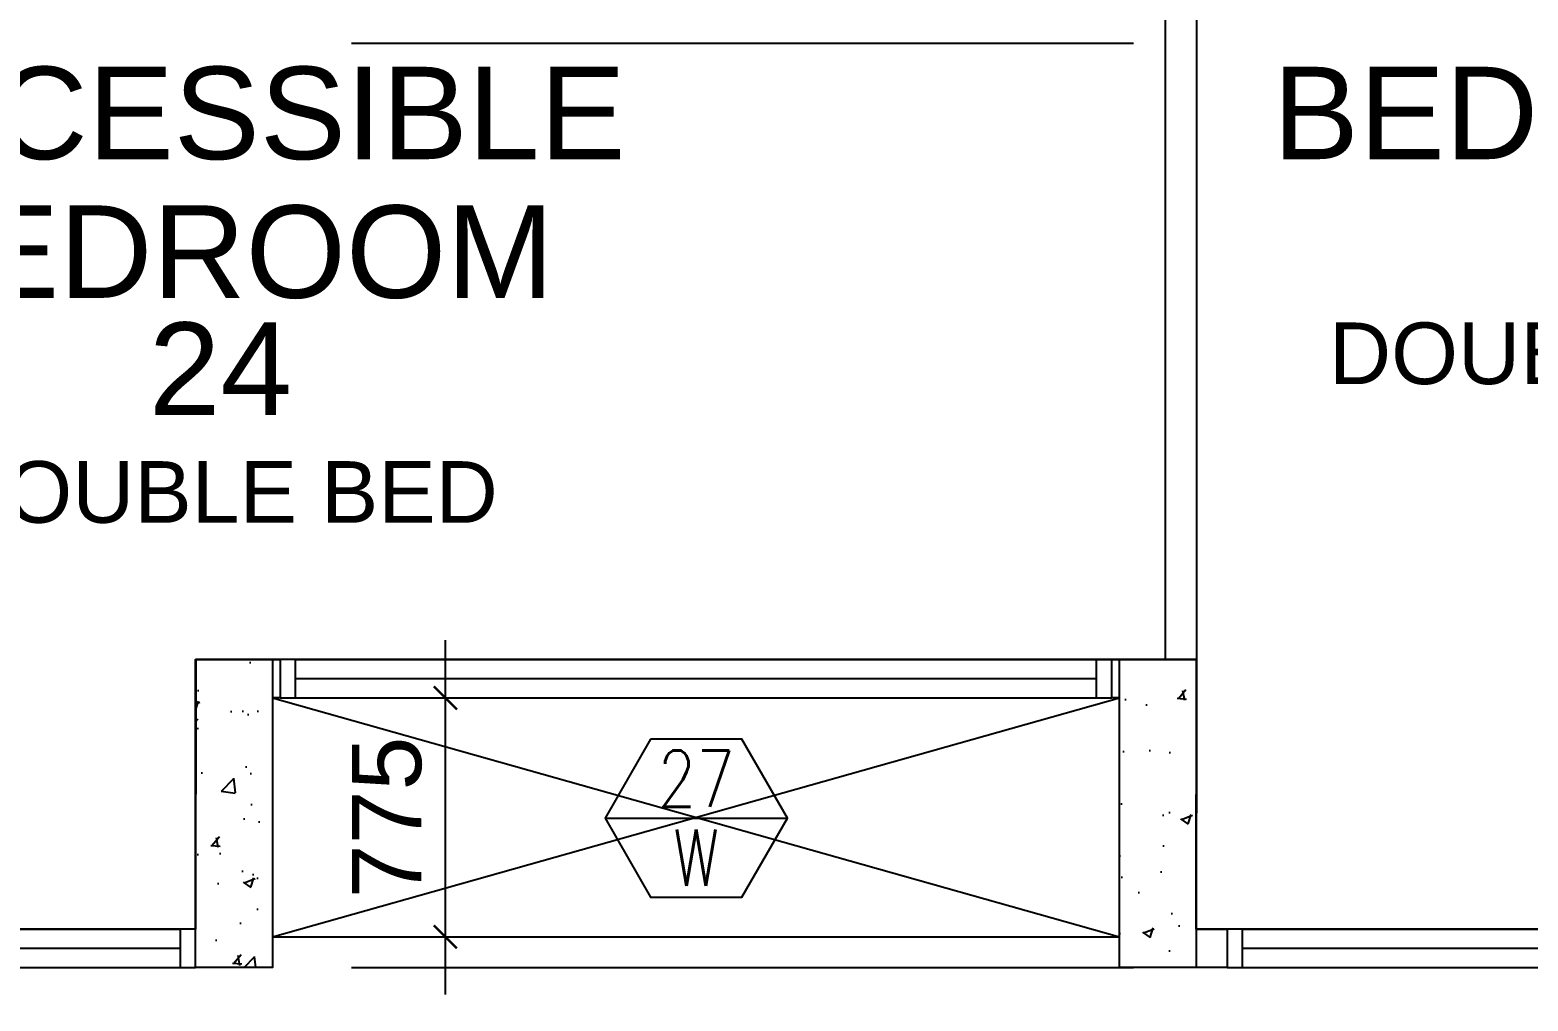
# Model space of a CAD drawing. Header units: millimetres. Extents: x 0 to 70486, y 148 to 42536.
# Drawn here: x 55836 to 60701, y 12809 to 15960 of the extents above; entities that cross this region are included whole.
import ezdxf
from ezdxf.enums import TextEntityAlignment as Align

# ---------------------------------------------------------------- set-up
doc = ezdxf.new("R2010")
doc.units = ezdxf.units.MM
doc.linetypes.add('CENTERX2', pattern=[101.6, 63.5, -12.7, 12.7, -12.7])
doc.layers.get('Defpoints').update_dxf_attribs({"color": 8})
for name, color, linetype in [('Architectural Features', 8, 'Continuous'), ('channel', 8, 'Continuous'), ('Dry Wall', 8, 'Continuous'), ('GBP Dim', 8, 'Continuous'), ('GBP Text 200', 8, 'Continuous'), ('GBP Text 250', 8, 'Continuous'), ('grid', 8, 'CENTERX2'), ('hatch', 8, 'Continuous'), ('TEXT Ref', 8, 'Continuous'), ('WALL-NEW', 8, 'Continuous'), ('WALL-STRUCTURE', 8, 'Continuous'), ('WINDOW', 8, 'Continuous'), ('Window Mark', 8, 'Continuous'), ('WINDOW-MULLION', 8, 'Continuous'), ('zzz-room mix', 8, 'Continuous')]:
    doc.layers.add(name, color=color, linetype=linetype)
doc.styles.add('BH', font='arial.ttf')
doc.styles.add('ROMANS', font='romans.shx')
doc.dimstyles.new('200 GBP', dxfattribs={"dimscale": 1.5, "dimtxt": 150, "dimasz": 50, "dimexe": 125, "dimexo": 50, "dimgap": 50, "dimtad": 1, "dimdec": 0, "dimzin": 0, "dimdsep": 46, "dimtxsty": 'BH', "dimblk": 'ARCHTICK', "dimcen": 0.09, "dimdle": 125, "dimclrd": 9, "dimclre": 9, "dimclrt": 1, "dimadec": 0, "dimazin": 0, "dimtfac": 1, "dimtdec": 0, "dimtix": 1, "dimtmove": 2, "dimatfit": 3, "dimldrblk": 'ARCHTICK', "dimfxl": 300, "dimfxlon": 1, "dimtolj": 1, "dimtzin": 0, "dimarcsym": 0})
pattern_1 = [(50, (-577662.27, 755268.1), (364.36934, -31.87817), [38.1, -419.1]), (355, (-577662.27, 755268.1), (-70.48565, 382.11329), [30.48, -335.28]), (100.451, (-577631.9, 755265.43), (293.885, 350.23338), [32.38, -356.18]), (46.1842, (-577662.27, 755369.7), (542.15808, -84.08466), [57.15, -628.65]), (96.6356, (-577617.1, 755362.7), (474.80847, 494.8511), [48.57, -534.27]), (351.184, (-577662.3, 755369.7), (474.8092, 494.85024), [45.72, -502.92]), (21, (-577611.47, 755344.3), (303.22976, -204.53104), [38.1, -419.1]), (326, (-577611.47, 755344.3), (123.60406, 368.37593), [30.48, -335.28]), (71.4514, (-577586.2, 755327.24), (426.83298, 163.84572), [32.38, -356.18]), (37.5, (-577662.27, 755268.09), (6.177207, 169.110078), [0, -331.216, 0, -340.36, 0, -336.55]), (7.5, (-577662.27, 755268.09), (133.639325, 200.36115), [0, -194.056, 0, -323.596, 0, -128.27]), (327.5, (-577775.56, 755268.09), (271.18119, -11.457488), [0, -127, 0, -396.24, 0, -525.78]), (317.5, (-577826.36, 755268.1), (296.25836, 50.85298), [0, -165.1, 0, -263.144, 0, -373.38])]

# ---------------------------------------------------------------- blocks, each defined once
blk = doc.blocks.new('_ArchTick')
at = {"color": 0, "const_width": 0.1}
blk.add_lwpolyline([(0.5, 0.5), (-0.5, -0.5)], dxfattribs=at)
blk = doc.blocks.new('*D406')
at = {"layer": 'Defpoints', "color": 0, "transparency": 16777216}
for p in [(62599.2, 14484), (59574, 12434.1), (62599.2, 9511.5)]:
    blk.add_point(p, dxfattribs=at)
at = {"layer": 'GBP Dim', "color": 9, "lineweight": -2, "transparency": 16777216}
for p, q in [((59574, 9961.5), (59574, 9324)), ((62599.2, 9961.5), (62599.2, 9324)), ((59386.5, 9511.5), (62786.7, 9511.5))]:
    blk.add_line(p, q, dxfattribs=at)
at = {"layer": 'GBP Dim', "color": 9, "lineweight": -2, "transparency": 16777216, "xscale": 75, "yscale": 75, "zscale": 75, "rotation": 180}
blk.add_blockref('_ArchTick', (59574, 9511.5), dxfattribs=at)
at = {"layer": 'GBP Dim', "color": 9, "lineweight": -2, "transparency": 16777216, "xscale": 75, "yscale": 75, "zscale": 75}
blk.add_blockref('_ArchTick', (62599.2, 9511.5), dxfattribs=at)
at = {"layer": 'GBP Dim', "transparency": 16777216, "insert": (61086.6, 9701.4), "char_height": 225, "attachment_point": 5, "style": 'BH'}
blk.add_mtext('\\A1;3025', dxfattribs=at)
blk = doc.blocks.new('MISCWINDOWS')
blk.add_line((-4.041, 0), (4.041, 0))
blk.add_lwpolyline([(-2.021, 3.5), (-4.041, 0), (-2.021, -3.5), (2.021, -3.5), (4.041, 0), (2.021, 3.5)], close=True)
at = {"style": 'BH'}
for tag, p in [('MARK_NUMBER', (0, 1.75)), ('DWG_NUMBER', (0, -1.75))]:
    blk.add_attdef(tag, text='', height=2.5, dxfattribs=at).set_placement(p, align=Align.MIDDLE_CENTER)
blk = doc.blocks.new('*D438')
at = {"layer": 'Defpoints', "color": 0, "transparency": 16777216}
for p in [(56644, 13792.8, 0), (57185.3, 13792.8), (56624, 13017.8)]:
    blk.add_point(p, dxfattribs=at)
at = {"layer": 'GBP Dim', "color": 9, "lineweight": -2, "transparency": 16777216}
for p, q in [((57185.3, 12830.3), (57185.3, 13980.3)), ((56735.3, 13792.8), (57372.8, 13792.8)), ((56735.3, 13017.8), (57372.8, 13017.8))]:
    blk.add_line(p, q, dxfattribs=at)
at = {"layer": 'GBP Dim', "color": 9, "lineweight": -2, "transparency": 16777216, "xscale": 75, "yscale": 75, "zscale": 75}
for p, rotation in [((57185.3, 13792.8), 90), ((57185.3, 13017.8), 270)]:
    blk.add_blockref('_ArchTick', p, dxfattribs=dict(at, rotation=rotation))
at = {"layer": 'GBP Dim', "transparency": 16777216, "insert": (56995.9, 13405.3), "char_height": 225, "attachment_point": 5, "rotation": 90, "style": 'BH'}
blk.add_mtext('\\A1;775', dxfattribs=at)
blk = doc.blocks.new('A$C65CE4B9A')
at = {"layer": 'grid', "ltscale": 200}
for p, q in [((-66500, -12450), (0, -12450)), ((-66500, -14450), (0, -14450)), ((-66500, -15450), (0, -15450))]:
    blk.add_line(p, q, dxfattribs=at)

msp = doc.modelspace()

# ---------------------------------------------------------------- hatches: boundary and pattern name
at = {"layer": 'hatch'}
h = msp.add_hatch(dxfattribs=at)
h.set_pattern_fill('AR-CONC', color=256, scale=2, style=0)
h.set_pattern_definition(pattern_1)
h.paths.add_polyline_path([(56624, 12917.8), (56374, 12917.8), (56374, 13917.8), (56624, 13917.8)])
h = msp.add_hatch(dxfattribs=at)
h.set_pattern_fill('AR-CONC', color=256, scale=2, style=0)
h.set_pattern_definition(pattern_1)
h.paths.add_polyline_path([(59374, 13917.8), (59374, 13917.8), (59624, 13917.8), (59623.1, 12917.8), (59374, 12917.8)])

# ---------------------------------------------------------------- linework, layer by layer
at = {"layer": 'Architectural Features', "ltscale": 50}
msp.add_line((56624, 13017.8), (59374, 13017.8), dxfattribs=at)
at = {"layer": 'channel', "ltscale": 1000}
for points in [[(56624, 13792.8), (59374, 13017.8)], [(56624, 13017.8), (59374, 13792.8)]]:
    msp.add_lwpolyline(points, dxfattribs=at)
at = {"layer": 'Dry Wall'}
msp.add_lwpolyline([(59524, 16687.9), (59624, 16687.9), (59624, 13917.8), (59524, 13917.8)], close=True, dxfattribs=at)
at = {"layer": 'WALL-NEW'}
for points in [[(56624, 13917.8), (56624, 13917.8), (56649, 13917.8), (56649, 13792.8), (56624, 13792.8)], [(59374, 13792.8), (59349, 13792.8), (59349, 13917.8), (59374, 13917.8), (59374, 13917.8)], [(59623.1, 13042.8), (59724, 13042.8), (59724, 12917.9), (59623.1, 12917.9)], [(59623.1, 13042.7), (59623.1, 13042.8)]]:
    msp.add_lwpolyline(points, dxfattribs=at)
at = {"layer": 'WALL-STRUCTURE'}
for points in [[(56624, 13917.8), (56624, 12917.8), (56374, 12917.8), (56374, 13917.8), (56624, 13917.8)], [(59374, 13917.8), (59374, 13917.8), (59624, 13917.8), (59623.1, 12917.8), (59374, 12917.8), (59374, 13917.8)]]:
    msp.add_lwpolyline(points, dxfattribs=at)
at = {"layer": 'WINDOW'}
for points in [[(56699, 13917.8), (59299, 13918)], [(59299, 13855.3), (56699, 13855.3)], [(56699, 13792.8), (59299, 13792.8)], [(53724, 13042.8), (56324, 13042.8)], [(59774, 13042.8), (62149, 13042.7)], [(56324, 12980.3), (53724, 12980.3)], [(62149, 12980.3), (59774, 12980.4)], [(53724, 12917.8), (56324, 12917.8)], [(59774, 12917.9), (62175.1, 12917.8)]]:
    msp.add_lwpolyline(points, dxfattribs=at)
at = {"layer": 'WINDOW-MULLION', "ltscale": 100, "elevation": 0}
msp.add_lwpolyline([(56699, 13792.8), (56699, 13917.8), (56649, 13917.8), (56649, 13792.8)], close=True, dxfattribs=at)
at = {"layer": 'WINDOW-MULLION', "ltscale": 100}
for points in [[(59349, 13792.8), (59349, 13917.8), (59299, 13917.8), (59299, 13792.8)], [(56374, 12917.8), (56374, 13042.8), (56324, 13042.8), (56324, 12917.8)], [(59774, 12917.9), (59774, 13042.9), (59724, 13042.9), (59724, 12917.9)]]:
    msp.add_lwpolyline(points, close=True, dxfattribs=at)
at = {"layer": 'zzz-room mix'}
msp.add_lwpolyline([(62299, 15917.8), (62299, 13042.8), (59623.1, 13042.7), (59624, 13917.8), (56375.2, 13917.8), (56374, 13042.8), (53599, 13042.8), (53599, 17217.8), (55799, 17217.8), (55799, 19917.9), (55799, 19917.9), (58924, 19917.9), (58924, 18717.8), (59562.3, 18717.8), (59624, 18717.9), (59624, 19217.7), (60699, 19217.7), (60699, 19917.9), (62299, 19917.9), (62299, 17217.8), (62473.2, 17217.8), (62473.2, 15917.8)], close=True, dxfattribs=at)

# ---------------------------------------------------------------- block references
at = {"layer": 'TEXT Ref'}
msp.add_blockref('A$C65CE4B9A', (67500, 28367.9), dxfattribs=at)
at = {"layer": 'Window Mark'}
ref = msp.add_blockref('MISCWINDOWS', (57999.9, 13403.1), dxfattribs=dict(at, xscale=73.25, yscale=73.25, zscale=73.25))
ref.add_attrib('MARK_NUMBER', '27', dxfattribs={"layer": '0', "height": 183.12, "style": 'ROMANS', "width": 0.8}).set_placement((57999.9, 13531.3), align=Align.MIDDLE_CENTER)
ref.add_attrib('DWG_NUMBER', 'W', dxfattribs={"layer": '0', "height": 183.1, "style": 'ROMANS', "width": 0.8}).set_placement((57999.9, 13274.9), align=Align.MIDDLE_CENTER)

# ---------------------------------------------------------------- texts
at = {"layer": 'GBP Text 200', "style": 'BH'}
for p in [(60955, 14811.3), (56455, 14361.3)]:
    msp.add_text('DOUBLE BED', height=200, dxfattribs=at).set_placement(p, align=Align.CENTER)
at = {"layer": 'GBP Text 250', "style": 'BH'}
for s, p in [('ACCESSIBLE', (56455, 15541.2)), ('BEDROOM', (60955, 15541.2)), ('BEDROOM', (56455, 15091.2)), ('24', (56455, 14711.3))]:
    msp.add_text(s, height=300, dxfattribs=at).set_placement(p, align=Align.CENTER)

# ---------------------------------------------------------------- dimensions: what is measured, and where the dimension line sits
at = {"layer": 'GBP Dim'}
dim = msp.add_linear_dim(base=(62599.2, 9511.5), p1=(59574, 12434.1), p2=(62599.2, 14484), dimstyle='200 GBP', override={"dimclrt": 256, "dimfxl": 300, "dimfxlon": 1}, dxfattribs=at)
dim.commit()
dim.dimension.update_dxf_attribs({"geometry": '*D406', "text_midpoint": (61086.6, 9701.4)})
dim = msp.add_linear_dim(base=(57185.3, 13792.8), p1=(56624, 13017.8), p2=(56644, 13792.8, 0), angle=90, dimstyle='200 GBP', override={"dimclrt": 256}, dxfattribs=at)
dim.commit()
dim.dimension.update_dxf_attribs({"geometry": '*D438', "text_midpoint": (56995.9, 13405.3)})

doc.saveas('drawing.dxf')
